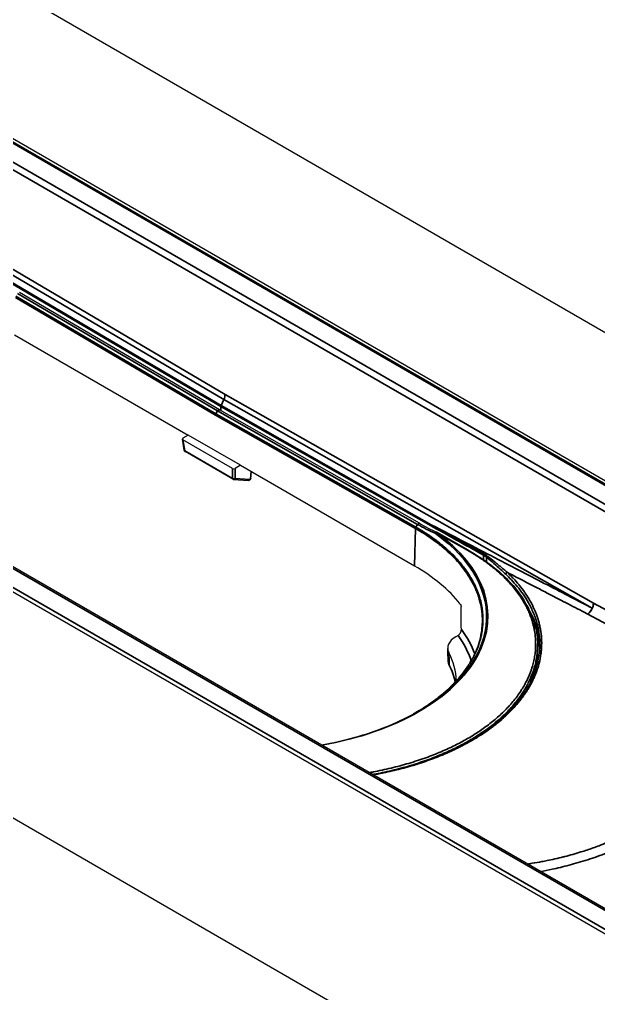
# Model space of a CAD drawing. Header units: millimetres. Extents: x 68 to 2000, y 100 to 2870.
# Drawn here: x 1361.4 to 1392.8, y 839.4 to 892.2 of the extents above; entities that cross this region are included whole.
import ezdxf

# ---------------------------------------------------------------- set-up
doc = ezdxf.new("R2010")
doc.units = ezdxf.units.MM
doc.header["$LTSCALE"] = 10
doc.layers.add('_Sichtbarkanten', color=7, linetype='Continuous', lineweight=25)
doc.layers.add('Sichtbar schmal (ISO)', color=7, linetype='Continuous', lineweight=35)

msp = doc.modelspace()

# ---------------------------------------------------------------- linework, layer by layer
at = {"layer": '_Sichtbarkanten'}
for p, q in [((1204.086, 984.388), (1557.64, 780.264)), ((1215.401, 969.636), (1532.191, 786.737)), ((1215.93, 969.507), (1531.866, 787.102)), ((1165.195, 961.934), (1518.749, 757.81)), ((1512.209, 775.207), (1195.431, 958.099)), ((1510.546, 774.793), (1194.611, 957.199)), ((1372.215, 871.031), (1361.362, 877.403)), ((1361.088, 875.1), (1370.528, 869.65)), ((1383.068, 864.871), (1372.215, 871.031)), ((1370.301, 868.831), (1370.21, 869.437)), ((1370.528, 869.65), (1370.238, 869.482)), ((1372.926, 867.849), (1370.238, 869.401)), ((1373.357, 868.017), (1370.528, 869.65)), ((1372.946, 867.261), (1370.35, 868.76)), ((1373.357, 868.017), (1373.067, 867.849)), ((1373.357, 868.017), (1382.797, 862.566)), ((1373.925, 867.315), (1373.963, 867.666)), ((1372.99, 867.247), (1373.77, 867.198)), ((1373.826, 867.211), (1373.876, 867.24)), ((1385.736, 863.412), (1384.024, 864.384)), ((1385.168, 858.789), (1385.046, 858.719)), ((1389.483, 858.326), (1389.487, 858.1))]:
    msp.add_line(p, q, dxfattribs=at)
for centre, start, end in [((1370.4, 868.846), 188.6167, 240), ((1372.996, 867.347), 240, 266.375), ((1373.826, 867.326), 300, 353.7866), ((1373.776, 867.298), 266.375, 300), ((1383.975, 864.297), 60.4349, 65.6554)]:
    msp.add_arc(centre, 0.1, start, end, dxfattribs=at)
for centre, major_axis, ratio, start_param, end_param in [((1370.31, 869.442), (-0.101, 0), 0.572981, 5.501585, 7.064785), ((1372.996, 867.891), (0.1, 0), 0.581753, 3.930789, 5.493989), ((1383.019, 864.784), (0.0494, 0.087), 0.582198, 6.283125, 6.283188), ((1374.092, 857.541), (12.309, 0), 0.57735, 0.427822, 0.785398), ((673.091, 511.745), (-431.579, -906.057), 0.625473, 2.236585, 2.238006), ((1386.108, 858.102), (-1.501, 0.004), 0.578781, 5.499969, 6.565392), ((1374.092, 856.112), (11, 0), 0.57735, 0.0341, 0.27957), ((1386.141, 857.411), (-1.501, -0.001), 0.574098, 0.02699, 0.027)]:
    msp.add_ellipse(centre, major_axis=major_axis, ratio=ratio, start_param=start_param, end_param=end_param, dxfattribs=at)
for points in [[(1383.068, 864.871), (1383.385, 864.691), (1383.702, 864.53), (1384.016, 864.388)], [(1388.031, 861.834), (1388.033, 861.833), (1388.034, 861.832), (1388.035, 861.831)], [(1388.964, 860.306), (1389.381, 859.582), (1389.598, 858.82), (1389.607, 858.057)], [(1386.486, 859.419), (1386.486, 859.419), (1386.486, 859.419), (1386.486, 859.419)], [(1384.641, 857.387), (1384.63, 857.618), (1384.618, 857.85), (1384.607, 858.081)], [(1384.703, 857.15), (1384.666, 857.226), (1384.644, 857.306), (1384.641, 857.387)], [(1387.445, 854.274), (1387.445, 854.274), (1387.445, 854.274), (1387.445, 854.274)]]:
    msp.add_open_spline(points, degree=3, dxfattribs=at)
for points, knots in [([(1385.736, 863.412), (1386.712, 862.859), (1387.539, 862.203), (1388.757, 860.798), (1389.17, 860.033), (1389.435, 858.949), (1389.476, 858.637), (1389.483, 858.326)], [0, 0, 0, 0, 0.825738, 0.825738, 1.637023, 1.637023, 1.958081, 1.958081, 1.958081, 1.958081]), ([(1385.292, 860.49), (1385.293, 860.49), (1385.293, 860.489), (1385.299, 860.482), (1385.304, 860.472), (1385.315, 860.45), (1385.32, 860.437), (1385.327, 860.412), (1385.33, 860.399), (1385.333, 860.376), (1385.334, 860.366), (1385.334, 860.358)], [0.09312207, 0.09312207, 0.09312207, 0.09312207, 0.0933825, 0.0933825, 0.10135692, 0.10135692, 0.10933134, 0.10933134, 0.11701044, 0.11701044, 0.12271899, 0.12271899, 0.12271899, 0.12271899]), ([(1382.707, 854.504), (1383.646, 855.025), (1384.449, 855.639), (1385.668, 856.959), (1386.097, 857.682), (1386.414, 858.746), (1386.472, 859.083), (1386.486, 859.419)], [0.018928, 0.018928, 0.018928, 0.018928, 0.802236, 0.802236, 1.590138, 1.590138, 1.948863, 1.948863, 1.948863, 1.948863]), ([(1385.168, 858.789), (1385.192, 858.803), (1385.22, 858.826), (1385.263, 858.873), (1385.286, 858.904), (1385.317, 858.962), (1385.332, 858.997), (1385.346, 859.053), (1385.35, 859.084), (1385.35, 859.108)], [0.23076191, 0.23076191, 0.23076191, 0.23076191, 0.25125977, 0.25125977, 0.27133575, 0.27133575, 0.29054459, 0.29054459, 0.30703041, 0.30703041, 0.30703041, 0.30703041]), ([(1380.525, 851.235), (1381.027, 851.324), (1381.519, 851.43), (1383.244, 851.873), (1384.416, 852.315), (1386.432, 853.372), (1387.301, 854.001), (1388.634, 855.363), (1389.113, 856.111), (1389.523, 857.308), (1389.603, 857.752), (1389.612, 858.195)], [2.157912, 2.157912, 2.157912, 2.157912, 2.471107, 2.471107, 3.290671, 3.290671, 4.109227, 4.109227, 4.927002, 4.927002, 5.395519, 5.395519, 5.395519, 5.395519]), ([(1384.703, 857.15), (1384.754, 857.045), (1384.8, 856.939), (1384.883, 856.726), (1384.92, 856.619), (1384.977, 856.426), (1384.999, 856.341), (1385.018, 856.255)], [2.0824225, 2.0824225, 2.0824225, 2.0824225, 2.1347084, 2.1347084, 2.1869942, 2.1869942, 2.2283581, 2.2283581, 2.2283581, 2.2283581]), ([(1377.737, 852.845), (1378.981, 853.066), (1380.18, 853.401), (1381.788, 854.042), (1382.301, 854.282), (1382.776, 854.541)], [2.44429, 2.44429, 2.44429, 2.44429, 3.223444, 3.223444, 3.617145, 3.617145, 3.617145, 3.617145])]:
    msp.add_open_spline(points, degree=3, knots=knots, dxfattribs=at)
at = {"layer": 'Sichtbar schmal (ISO)'}
for p, q in [((1532.066, 786.724), (1215.276, 969.623)), ((1530.993, 785.911), (1214.216, 968.803)), ((1214.392, 969.106), (1531.17, 786.214)), ((1512.084, 775.195), (1195.306, 958.087)), ((1194.41, 957.576), (1511.201, 774.677)), ((1372.455, 871.595), (1352.463, 883.351)), ((1372.522, 871.867), (1352.533, 883.622)), ((1372.292, 871.217), (1360.876, 877.921)), ((1372.305, 871.271), (1360.89, 877.975)), ((1372.116, 870.975), (1361.263, 877.347)), ((1372, 870.745), (1361.149, 877.124)), ((1372.022, 870.813), (1361.17, 877.192)), ((1372.305, 871.271), (1372.455, 871.595)), ((1372.455, 871.595), (1392.453, 860.263)), ((1372.522, 871.867), (1392.518, 860.536)), ((1372.116, 870.975), (1372.022, 870.813)), ((1382.969, 864.815), (1372.116, 870.975)), ((1372.292, 871.217), (1372.288, 870.99)), ((1372.292, 871.217), (1383.704, 864.741)), ((1372.305, 871.271), (1383.717, 864.796)), ((1382.857, 864.59), (1372, 870.745)), ((1382.878, 864.659), (1372.022, 870.813)), ((1370.33, 868.798), (1370.238, 869.401)), ((1372.926, 867.299), (1370.33, 868.798)), ((1372.926, 867.849), (1372.926, 867.299)), ((1373.067, 867.849), (1373.067, 867.299)), ((1373.067, 867.299), (1373.847, 867.25)), ((1373.847, 867.25), (1373.896, 867.278)), ((1373.896, 867.278), (1373.94, 867.68)), ((1382.969, 864.815), (1382.878, 864.659)), ((1382.857, 864.59), (1382.797, 862.566)), ((1385.686, 863.408), (1383.974, 864.379)), ((1386.553, 863.139), (1386.55, 862.904)), ((1386.723, 863.024), (1386.719, 862.785)), ((1392.518, 860.536), (1395.092, 859.147)), ((1392.21, 859.946), (1394.784, 858.557))]:
    msp.add_line(p, q, dxfattribs=at)
for centre, major_axis, ratio, start_param, end_param in [((1372.169, 871.67), (0.25, 0.433), 0.577352, 4.868915, 5.480336), ((1372.362, 871.256), (-0.05, -0.0866), 0.57735, 4.868915, 5.480336), ((1370.4, 868.846), (-0.0989, -0.015), 0.572981, 0, 0.694991), ((1370.4, 868.846), (-0.05, -0.0866), 0.57735, 5.585054, 6.283185), ((1372.996, 867.347), (-0.1, 0), 0.67324, 0.789196, 2.352396), ((1372.996, 867.347), (-0.05, -0.0866), 0.57735, 5.585054, 6.283185), ((1372.996, 867.347), (-0.0063, -0.0998), 0.813153, 0, 1.123685), ((1373.826, 867.326), (0.05, -0.0866), 0.57735, 0, 0.698132), ((1373.826, 867.326), (0.0994, -0.0108), 0.605022, 5.563476, 6.283185), ((1373.776, 867.298), (-0.0063, -0.0998), 0.813153, 0, 1.123685), ((1373.776, 867.298), (0.05, -0.0866), 0.57735, 0, 0.698132), ((1382.927, 864.628), (0.0498, 0.0867), 0.580795, 1.551922, 2.31988), ((1383.019, 864.784), (0.0494, 0.087), 0.582198, 0, 1.549104), ((1385.49, 892.965), (-3.002, 29.442), 0.521453, 2.786666, 2.847999), ((1383.775, 864.781), (-0.0494, -0.087), 0.58244, 4.864556, 5.475994), ((1396.59, 857.98), (-16.95, 9.203), 0.016308, 0.71602, 0.945959), ((1398.704, 856.958), (-19.209, 10.321), 0.013737, 0.683221, 0.894765), ((1374.093, 859.767), (12.695, 0.095), 0.57229, 5.001346, 6.957741), ((1374.094, 859.744), (12.625, 0.095), 0.572276, 5.466356, 6.957755), ((1383.975, 864.297), (-0.0576, -0.0817), 0.640065, 3.98264, 4.750121), ((1383.975, 864.297), (0.0493, 0.087), 0.582367, 0, 0.780997), ((1385.686, 863.326), (0.0493, 0.087), 0.582367, 6.283184, 7.064181), ((1386.624, 863.178), (-0.0487, -0.0873), 0.586814, 4.677713, 5.471919), ((1386.8, 863.059), (-0.0626, -0.078), 0.590518, 4.735465, 5.573398), ((1376.76, 857.867), (13.356, 0.099), 0.572328, 0.714604, 0.714608), ((1387.842, 862.134), (-0.0684, -0.0729), 0.704324, 4.16724, 5.628773), ((1376.76, 857.866), (13.131, 0.098), 0.57229, 0.456853, 0.457129), ((1392.165, 860.339), (0.237, 0.44), 0.595228, 4.005283, 5.463511), ((1392.165, 860.339), (0.246, 0.435), 0.5825, 4.864211, 5.475653), ((1392.165, 860.339), (-0.23, -0.444), 0.585968, 0.853958, 1.700946), ((1374.092, 856.309), (12.257, 0), 0.57735, 0.210865, 0.406654), ((1374.092, 856.112), (12.007, 0), 0.57735, 0.189361, 0.39646), ((368.977, 257.973), (-610.706, -1362.912), 0.596974, 2.270824, 2.271362), ((1386.141, 857.411), (-1.501, -0.001), 0.574098, 0.027, 0.273983), ((1384.793, 857.194), (-0.0899, -0.0437), 0.786089, 5.935437, 6.283185), ((1374.092, 855.458), (11.014, 0), 0.57735, 0.125962, 0.273772)]:
    msp.add_ellipse(centre, major_axis=major_axis, ratio=ratio, start_param=start_param, end_param=end_param, dxfattribs=at)
for points, knots in [([(1372.116, 870.975), (1372.121, 870.982), (1372.126, 870.989), (1372.131, 870.995), (1372.137, 871.002), (1372.142, 871.008), (1372.148, 871.013), (1372.154, 871.018), (1372.16, 871.022), (1372.166, 871.026), (1372.172, 871.029), (1372.178, 871.032), (1372.184, 871.034), (1372.19, 871.035), (1372.196, 871.036), (1372.201, 871.035), (1372.206, 871.035), (1372.211, 871.033), (1372.215, 871.031), (1372.215, 871.031), (1372.215, 871.031), (1372.215, 871.031)], [0, 0, 0, 0, 0.1111111, 0.1111111, 0.1111111, 0.2222222, 0.2222222, 0.2222222, 0.3333333, 0.3333333, 0.3333333, 0.4444444, 0.4444444, 0.4444444, 0.5555556, 0.5555556, 0.5555556, 0.6666667, 0.6666667, 0.6666667, 0.6672932, 0.6672932, 0.6672932, 0.6672932]), ([(1382.707, 854.504), (1382.764, 854.536), (1382.82, 854.568), (1382.876, 854.6), (1382.997, 854.669), (1383.115, 854.741), (1383.231, 854.813), (1383.326, 854.872), (1383.419, 854.933), (1383.51, 854.994), (1383.624, 855.07), (1383.735, 855.147), (1383.843, 855.226), (1383.927, 855.288), (1384.01, 855.35), (1384.091, 855.413), (1384.196, 855.496), (1384.299, 855.579), (1384.398, 855.664), (1384.473, 855.727), (1384.545, 855.791), (1384.616, 855.856), (1384.712, 855.945), (1384.805, 856.034), (1384.895, 856.125), (1384.959, 856.189), (1385.021, 856.255), (1385.081, 856.32), (1385.168, 856.414), (1385.25, 856.509), (1385.329, 856.605), (1385.383, 856.67), (1385.435, 856.736), (1385.485, 856.803), (1385.56, 856.902), (1385.632, 857.002), (1385.699, 857.103), (1385.743, 857.168), (1385.785, 857.234), (1385.825, 857.3), (1385.888, 857.404), (1385.947, 857.509), (1386.002, 857.615), (1386.036, 857.68), (1386.068, 857.745), (1386.099, 857.811), (1386.149, 857.92), (1386.195, 858.029), (1386.237, 858.138), (1386.261, 858.203), (1386.284, 858.267), (1386.305, 858.332), (1386.342, 858.444), (1386.374, 858.557), (1386.402, 858.669), (1386.417, 858.733), (1386.431, 858.796), (1386.443, 858.86), (1386.466, 858.975), (1386.483, 859.091), (1386.496, 859.206), (1386.503, 859.268), (1386.508, 859.33), (1386.512, 859.392), (1386.519, 859.51), (1386.522, 859.628), (1386.519, 859.745), (1386.517, 859.805), (1386.515, 859.865), (1386.511, 859.925), (1386.502, 860.045), (1386.489, 860.164), (1386.47, 860.284), (1386.461, 860.341), (1386.451, 860.398), (1386.44, 860.456), (1386.415, 860.577), (1386.386, 860.698), (1386.351, 860.818), (1386.335, 860.873), (1386.317, 860.927), (1386.299, 860.982), (1386.259, 861.103), (1386.212, 861.224), (1386.16, 861.345), (1386.138, 861.397), (1386.114, 861.449), (1386.09, 861.5), (1386.032, 861.623), (1385.968, 861.744), (1385.901, 861.862), (1385.872, 861.911), (1385.843, 861.96), (1385.814, 862.008), (1385.743, 862.123), (1385.668, 862.234), (1385.592, 862.34), (1385.552, 862.395), (1385.512, 862.449), (1385.472, 862.502), (1385.402, 862.592), (1385.33, 862.68), (1385.258, 862.764), (1385.194, 862.838), (1385.13, 862.91), (1385.065, 862.979), (1385.015, 863.034), (1384.964, 863.086), (1384.914, 863.137), (1384.806, 863.246), (1384.7, 863.345), (1384.597, 863.438), (1384.591, 863.444), (1384.585, 863.449), (1384.58, 863.454), (1384.471, 863.551), (1384.364, 863.642), (1384.257, 863.728), (1384.194, 863.779), (1384.132, 863.828), (1384.069, 863.876), (1384.027, 863.908), (1383.984, 863.94), (1383.942, 863.972), (1383.837, 864.048), (1383.735, 864.121), (1383.635, 864.189), (1383.535, 864.257), (1383.439, 864.32), (1383.348, 864.377), (1383.257, 864.435), (1383.17, 864.488), (1383.092, 864.535), (1383.013, 864.582), (1382.942, 864.623), (1382.878, 864.659)], [0.4724257, 0.4724257, 0.4724257, 0.4724257, 0.4777754, 0.4777754, 0.4777754, 0.4893617, 0.4893617, 0.4893617, 0.4988219, 0.4988219, 0.4988219, 0.5106383, 0.5106383, 0.5106383, 0.5198637, 0.5198637, 0.5198637, 0.5319149, 0.5319149, 0.5319149, 0.5409076, 0.5409076, 0.5409076, 0.5531915, 0.5531915, 0.5531915, 0.5619457, 0.5619457, 0.5619457, 0.5744681, 0.5744681, 0.5744681, 0.5829877, 0.5829877, 0.5829877, 0.5957447, 0.5957447, 0.5957447, 0.6040232, 0.6040232, 0.6040232, 0.6170213, 0.6170213, 0.6170213, 0.6250636, 0.6250636, 0.6250636, 0.6382979, 0.6382979, 0.6382979, 0.6460972, 0.6460972, 0.6460972, 0.6595745, 0.6595745, 0.6595745, 0.6671372, 0.6671372, 0.6671372, 0.6808511, 0.6808511, 0.6808511, 0.68817, 0.68817, 0.68817, 0.7021277, 0.7021277, 0.7021277, 0.7092092, 0.7092092, 0.7092092, 0.7234043, 0.7234043, 0.7234043, 0.7302377, 0.7302377, 0.7302377, 0.7446809, 0.7446809, 0.7446809, 0.7512943, 0.7512943, 0.7512943, 0.7659574, 0.7659574, 0.7659574, 0.7722799, 0.7722799, 0.7722799, 0.787234, 0.787234, 0.787234, 0.7934964, 0.7934964, 0.7934964, 0.8085106, 0.8085106, 0.8085106, 0.8163147, 0.8163147, 0.8163147, 0.8297872, 0.8297872, 0.8297872, 0.8416999, 0.8416999, 0.8416999, 0.8510638, 0.8510638, 0.8510638, 0.8712347, 0.8712347, 0.8712347, 0.8723404, 0.8723404, 0.8723404, 0.893617, 0.893617, 0.893617, 0.9062396, 0.9062396, 0.9062396, 0.9148936, 0.9148936, 0.9148936, 0.9361702, 0.9361702, 0.9361702, 0.9574468, 0.9574468, 0.9574468, 0.9787234, 0.9787234, 0.9787234, 1, 1, 1, 1]), ([(1386.486, 859.419), (1386.49, 859.509), (1386.491, 859.599), (1386.489, 859.69), (1386.484, 859.869), (1386.468, 860.048), (1386.44, 860.226), (1386.412, 860.405), (1386.372, 860.583), (1386.321, 860.759), (1386.269, 860.935), (1386.206, 861.11), (1386.131, 861.285), (1386.056, 861.459), (1385.968, 861.634), (1385.872, 861.801), (1385.776, 861.968), (1385.671, 862.128), (1385.564, 862.278), (1385.456, 862.428), (1385.345, 862.568), (1385.231, 862.7), (1385.117, 862.833), (1385.001, 862.958), (1384.887, 863.072), (1384.774, 863.187), (1384.663, 863.291), (1384.554, 863.388), (1384.445, 863.486), (1384.338, 863.576), (1384.233, 863.662), (1384.127, 863.747), (1384.021, 863.828), (1383.918, 863.905), (1383.814, 863.982), (1383.711, 864.054), (1383.612, 864.122), (1383.512, 864.189), (1383.416, 864.252), (1383.325, 864.31), (1383.234, 864.367), (1383.148, 864.42), (1383.07, 864.467), (1382.991, 864.513), (1382.92, 864.554), (1382.857, 864.59)], [0.6914239, 0.6914239, 0.6914239, 0.6914239, 0.7021277, 0.7021277, 0.7021277, 0.7234043, 0.7234043, 0.7234043, 0.7446809, 0.7446809, 0.7446809, 0.7659574, 0.7659574, 0.7659574, 0.787234, 0.787234, 0.787234, 0.8085106, 0.8085106, 0.8085106, 0.8297872, 0.8297872, 0.8297872, 0.8510638, 0.8510638, 0.8510638, 0.8723404, 0.8723404, 0.8723404, 0.893617, 0.893617, 0.893617, 0.9148936, 0.9148936, 0.9148936, 0.9361702, 0.9361702, 0.9361702, 0.9574468, 0.9574468, 0.9574468, 0.9787234, 0.9787234, 0.9787234, 1, 1, 1, 1]), ([(1383.92, 864.33), (1383.924, 864.337), (1383.928, 864.344), (1383.932, 864.35), (1383.937, 864.356), (1383.941, 864.361), (1383.946, 864.366), (1383.951, 864.371), (1383.957, 864.376), (1383.962, 864.379), (1383.968, 864.383), (1383.973, 864.386), (1383.979, 864.388), (1383.984, 864.39), (1383.989, 864.391), (1383.995, 864.391), (1384, 864.392), (1384.005, 864.391), (1384.01, 864.39), (1384.012, 864.389), (1384.014, 864.389), (1384.016, 864.388)], [0, 0, 0, 0, 0.1, 0.1, 0.1, 0.2, 0.2, 0.2, 0.3, 0.3, 0.3, 0.4, 0.4, 0.4, 0.5, 0.5, 0.5, 0.6, 0.6, 0.6, 0.6423932, 0.6423932, 0.6423932, 0.6423932]), ([(1380.337, 851.344), (1380.414, 851.357), (1380.634, 851.397), (1381.037, 851.477), (1381.535, 851.589), (1382.021, 851.712), (1382.496, 851.845), (1382.968, 851.993), (1383.421, 852.149), (1383.845, 852.309), (1384.249, 852.474), (1384.635, 852.646), (1384.998, 852.82), (1385.334, 852.993), (1385.65, 853.168), (1385.952, 853.347), (1386.245, 853.533), (1386.536, 853.731), (1386.826, 853.943), (1387.109, 854.167), (1387.384, 854.403), (1387.652, 854.653), (1387.909, 854.918), (1388.15, 855.192), (1388.373, 855.476), (1388.58, 855.773), (1388.757, 856.062), (1388.89, 856.312), (1388.991, 856.526), (1389.07, 856.714), (1389.133, 856.883), (1389.185, 857.038), (1389.229, 857.188), (1389.268, 857.339), (1389.301, 857.491), (1389.329, 857.643), (1389.351, 857.795), (1389.367, 857.948), (1389.378, 858.1), (1389.383, 858.253), (1389.383, 858.405), (1389.377, 858.558), (1389.365, 858.71), (1389.348, 858.863), (1389.325, 859.013), (1389.296, 859.168), (1389.258, 859.336), (1389.205, 859.53), (1389.134, 859.75), (1389.043, 859.988), (1388.931, 860.238), (1388.794, 860.502), (1388.624, 860.788), (1388.423, 861.083), (1388.199, 861.372), (1387.964, 861.643), (1387.729, 861.888), (1387.499, 862.108), (1387.278, 862.304), (1387.062, 862.482), (1386.847, 862.65), (1386.62, 862.816), (1386.363, 862.993), (1386.054, 863.192), (1385.815, 863.334), (1385.686, 863.408)], [0.3741698, 0.3741698, 0.3741698, 0.3741698, 0.38, 0.39, 0.4, 0.41, 0.42, 0.43, 0.44, 0.45, 0.46, 0.47, 0.48, 0.49, 0.5, 0.51, 0.52, 0.53, 0.54, 0.55, 0.56, 0.57, 0.58, 0.59, 0.6, 0.61, 0.62, 0.63, 0.64, 0.65, 0.66, 0.67, 0.68, 0.69, 0.7, 0.71, 0.72, 0.73, 0.74, 0.75, 0.76, 0.77, 0.78, 0.79, 0.8, 0.81, 0.82, 0.83, 0.84, 0.85, 0.86, 0.87, 0.88, 0.89, 0.9, 0.91, 0.92, 0.93, 0.94, 0.95, 0.96, 0.97, 0.98, 0.99, 1, 1, 1, 1]), ([(1386.553, 863.139), (1386.574, 863.128), (1386.594, 863.115), (1386.615, 863.102), (1386.622, 863.097), (1386.63, 863.092), (1386.638, 863.087), (1386.649, 863.08), (1386.66, 863.072), (1386.671, 863.064), (1386.688, 863.051), (1386.705, 863.038), (1386.723, 863.024)], [0, 0, 0, 0, 0.3632197, 0.3632197, 0.3632197, 0.5, 0.5, 0.5, 0.6953613, 0.6953613, 0.6953613, 1, 1, 1, 1]), ([(1386.574, 863.21), (1386.604, 863.194), (1386.633, 863.176), (1386.663, 863.157), (1386.693, 863.138), (1386.723, 863.117), (1386.753, 863.095)], [0, 0, 0, 0, 0.5, 0.5, 0.5, 1, 1, 1, 1]), ([(1386.753, 863.095), (1386.807, 863.054), (1386.859, 863.014), (1386.911, 862.974), (1386.959, 862.937), (1387.005, 862.9), (1387.05, 862.864), (1387.089, 862.834), (1387.126, 862.804), (1387.163, 862.774), (1387.17, 862.768), (1387.177, 862.762), (1387.184, 862.757), (1387.234, 862.716), (1387.283, 862.677), (1387.33, 862.638), (1387.384, 862.593), (1387.436, 862.549), (1387.487, 862.506), (1387.499, 862.497), (1387.51, 862.487), (1387.521, 862.478), (1387.567, 862.439), (1387.611, 862.402), (1387.655, 862.365), (1387.717, 862.312), (1387.776, 862.262), (1387.833, 862.213)], [0, 0, 0, 0, 0.123441, 0.123441, 0.123441, 0.237272, 0.237272, 0.237272, 0.333333, 0.333333, 0.333333, 0.351864, 0.351864, 0.351864, 0.482702, 0.482702, 0.482702, 0.632865, 0.632865, 0.632865, 0.666667, 0.666667, 0.666667, 0.803422, 0.803422, 0.803422, 1, 1, 1, 1]), ([(1386.723, 863.024), (1386.865, 862.91), (1386.996, 862.798), (1387.119, 862.69), (1387.242, 862.582), (1387.355, 862.478), (1387.461, 862.381), (1387.567, 862.283), (1387.665, 862.191), (1387.756, 862.105)], [0, 0, 0, 0, 0.3333333, 0.3333333, 0.3333333, 0.6666667, 0.6666667, 0.6666667, 1, 1, 1, 1]), ([(1387.833, 862.213), (1387.935, 862.118), (1388.04, 862.015), (1388.146, 861.903), (1388.155, 861.894), (1388.164, 861.885), (1388.172, 861.876), (1388.27, 861.772), (1388.368, 861.662), (1388.466, 861.544), (1388.479, 861.528), (1388.493, 861.511), (1388.506, 861.495), (1388.599, 861.381), (1388.691, 861.259), (1388.782, 861.13), (1388.8, 861.103), (1388.819, 861.076), (1388.838, 861.049), (1388.922, 860.924), (1389.005, 860.791), (1389.084, 860.65), (1389.106, 860.611), (1389.128, 860.571), (1389.149, 860.53), (1389.222, 860.393), (1389.291, 860.249), (1389.354, 860.097), (1389.377, 860.042), (1389.399, 859.985), (1389.421, 859.928), (1389.476, 859.781), (1389.525, 859.627), (1389.567, 859.463), (1389.586, 859.392), (1389.603, 859.319), (1389.618, 859.244), (1389.651, 859.082), (1389.677, 858.914), (1389.692, 858.746), (1389.699, 858.67), (1389.704, 858.595), (1389.706, 858.52), (1389.713, 858.35), (1389.708, 858.18), (1389.694, 858.011), (1389.688, 857.938), (1389.681, 857.866), (1389.671, 857.793), (1389.648, 857.622), (1389.615, 857.451), (1389.571, 857.281), (1389.553, 857.211), (1389.534, 857.14), (1389.512, 857.07), (1389.46, 856.899), (1389.397, 856.728), (1389.324, 856.559), (1389.295, 856.492), (1389.264, 856.426), (1389.232, 856.359), (1389.15, 856.189), (1389.058, 856.021), (1388.955, 855.855), (1388.916, 855.793), (1388.876, 855.731), (1388.835, 855.669), (1388.723, 855.503), (1388.601, 855.339), (1388.469, 855.178), (1388.422, 855.119), (1388.373, 855.061), (1388.322, 855.004), (1388.182, 854.843), (1388.031, 854.685), (1387.87, 854.53), (1387.814, 854.476), (1387.757, 854.423), (1387.699, 854.37), (1387.529, 854.215), (1387.35, 854.065), (1387.162, 853.918), (1387.099, 853.869), (1387.036, 853.821), (1386.971, 853.774), (1386.775, 853.628), (1386.568, 853.486), (1386.354, 853.35), (1386.286, 853.307), (1386.218, 853.264), (1386.149, 853.222), (1385.926, 853.087), (1385.695, 852.957), (1385.456, 852.831), (1385.383, 852.794), (1385.31, 852.756), (1385.237, 852.719), (1384.99, 852.596), (1384.734, 852.478), (1384.471, 852.365), (1384.395, 852.333), (1384.319, 852.301), (1384.242, 852.269), (1383.971, 852.159), (1383.694, 852.054), (1383.41, 851.956), (1383.333, 851.929), (1383.255, 851.903), (1383.177, 851.877), (1382.886, 851.781), (1382.59, 851.692), (1382.288, 851.61), (1382.21, 851.589), (1382.131, 851.568), (1382.053, 851.547), (1381.745, 851.468), (1381.431, 851.395), (1381.113, 851.329), (1381.034, 851.313), (1380.956, 851.297), (1380.877, 851.282), (1380.768, 851.261), (1380.659, 851.241), (1380.549, 851.221)], [0, 0, 0, 0, 0.0322581, 0.0322581, 0.0322581, 0.0348936, 0.0348936, 0.0348936, 0.0645161, 0.0645161, 0.0645161, 0.0686201, 0.0686201, 0.0686201, 0.0967742, 0.0967742, 0.0967742, 0.1025637, 0.1025637, 0.1025637, 0.1290323, 0.1290323, 0.1290323, 0.1364048, 0.1364048, 0.1364048, 0.1612903, 0.1612903, 0.1612903, 0.1703243, 0.1703243, 0.1703243, 0.1935484, 0.1935484, 0.1935484, 0.2037004, 0.2037004, 0.2037004, 0.2258065, 0.2258065, 0.2258065, 0.2357021, 0.2357021, 0.2357021, 0.2580645, 0.2580645, 0.2580645, 0.2676718, 0.2676718, 0.2676718, 0.2903226, 0.2903226, 0.2903226, 0.2997049, 0.2997049, 0.2997049, 0.3225806, 0.3225806, 0.3225806, 0.3316419, 0.3316419, 0.3316419, 0.3548387, 0.3548387, 0.3548387, 0.3635917, 0.3635917, 0.3635917, 0.3870968, 0.3870968, 0.3870968, 0.3956076, 0.3956076, 0.3956076, 0.4193548, 0.4193548, 0.4193548, 0.4276184, 0.4276184, 0.4276184, 0.4516129, 0.4516129, 0.4516129, 0.4595593, 0.4595593, 0.4595593, 0.483871, 0.483871, 0.483871, 0.4915191, 0.4915191, 0.4915191, 0.516129, 0.516129, 0.516129, 0.5235509, 0.5235509, 0.5235509, 0.5483871, 0.5483871, 0.5483871, 0.5555425, 0.5555425, 0.5555425, 0.5806452, 0.5806452, 0.5806452, 0.5874815, 0.5874815, 0.5874815, 0.6129032, 0.6129032, 0.6129032, 0.6194631, 0.6194631, 0.6194631, 0.6451613, 0.6451613, 0.6451613, 0.6514933, 0.6514933, 0.6514933, 0.6601971, 0.6601971, 0.6601971, 0.6601971]), ([(1387.756, 862.106), (1387.857, 862.011), (1388.065, 861.806), (1388.383, 861.45), (1388.698, 861.041), (1389, 860.566), (1389.272, 860.016), (1389.488, 859.393), (1389.603, 858.75), (1389.616, 858.351), (1389.613, 858.195)], [0, 0, 0, 0, 0.0322581, 0.0645161, 0.0967742, 0.1290323, 0.1612903, 0.1935484, 0.2258065, 0.2464586, 0.2464586, 0.2464586, 0.2464586]), ([(1387.833, 862.213), (1387.872, 862.193), (1387.911, 862.173), (1387.95, 862.153), (1388.461, 861.888), (1388.954, 861.633), (1389.425, 861.388), (1389.636, 861.279), (1389.842, 861.172), (1390.045, 861.067), (1390.33, 860.919), (1390.608, 860.776), (1390.879, 860.635), (1391.232, 860.452), (1391.573, 860.276), (1391.903, 860.105), (1392.006, 860.051), (1392.109, 859.998), (1392.21, 859.946)], [0, 0, 0, 0, 0.023415, 0.023415, 0.023415, 0.333333, 0.333333, 0.333333, 0.471772, 0.471772, 0.471772, 0.666667, 0.666667, 0.666667, 0.920379, 0.920379, 0.920379, 1, 1, 1, 1]), ([(1389.587, 857.82), (1389.589, 857.872), (1389.59, 857.975), (1389.585, 858.13), (1389.575, 858.286), (1389.559, 858.442), (1389.537, 858.596), (1389.509, 858.751), (1389.473, 858.919), (1389.424, 859.108), (1389.364, 859.302), (1389.317, 859.433), (1389.297, 859.486)], [0.739646, 0.739646, 0.739646, 0.739646, 0.75, 0.7604167, 0.7708333, 0.78125, 0.7916667, 0.8020833, 0.8125, 0.8229167, 0.8333333, 0.8402511, 0.8402511, 0.8402511, 0.8402511]), ([(1380.523, 851.236), (1380.552, 851.241), (1380.725, 851.273), (1381.071, 851.342), (1381.574, 851.455), (1382.063, 851.578), (1382.543, 851.713), (1383.017, 851.862), (1383.474, 852.019), (1383.902, 852.18), (1384.309, 852.347), (1384.698, 852.52), (1385.064, 852.696), (1385.403, 852.87), (1385.721, 853.047), (1386.025, 853.227), (1386.32, 853.414), (1386.614, 853.614), (1386.907, 853.828), (1387.192, 854.053), (1387.469, 854.291), (1387.738, 854.544), (1387.998, 854.81), (1388.241, 855.087), (1388.466, 855.373), (1388.675, 855.672), (1388.852, 855.963), (1388.987, 856.215), (1389.089, 856.431), (1389.168, 856.621), (1389.231, 856.791), (1389.284, 856.948), (1389.328, 857.099), (1389.367, 857.251), (1389.401, 857.404), (1389.429, 857.557), (1389.451, 857.71), (1389.468, 857.864), (1389.479, 858.018), (1389.484, 858.172), (1389.484, 858.274), (1389.483, 858.326), (1389.483, 858.326)], [0.3779815, 0.3779815, 0.3779815, 0.3779815, 0.38, 0.39, 0.4, 0.41, 0.42, 0.43, 0.44, 0.45, 0.46, 0.47, 0.48, 0.49, 0.5, 0.51, 0.52, 0.53, 0.54, 0.55, 0.56, 0.57, 0.58, 0.59, 0.6, 0.61, 0.62, 0.63, 0.64, 0.65, 0.66, 0.67, 0.68, 0.69, 0.7, 0.71, 0.72, 0.73, 0.74, 0.75, 0.76, 0.7600671, 0.7600671, 0.7600671, 0.7600671]), ([(1388.928, 846.384), (1389.017, 846.397), (1389.106, 846.41), (1389.196, 846.424), (1389.369, 846.452), (1389.545, 846.482), (1389.726, 846.515), (1389.816, 846.532), (1389.908, 846.55), (1390.001, 846.569), (1390.281, 846.625), (1390.576, 846.69), (1390.884, 846.768), (1390.914, 846.775), (1390.944, 846.783), (1390.975, 846.791), (1391.255, 846.863), (1391.546, 846.944), (1391.842, 847.037), (1391.947, 847.069), (1392.053, 847.103), (1392.159, 847.139), (1392.384, 847.214), (1392.609, 847.294), (1392.833, 847.38), (1392.98, 847.436), (1393.125, 847.495), (1393.27, 847.555), (1393.449, 847.631), (1393.627, 847.709), (1393.801, 847.791), (1393.97, 847.87), (1394.135, 847.952), (1394.296, 848.036), (1394.434, 848.107), (1394.568, 848.18), (1394.699, 848.254), (1394.884, 848.359), (1395.061, 848.466), (1395.23, 848.575), (1395.32, 848.632), (1395.407, 848.69), (1395.492, 848.748), (1395.697, 848.888), (1395.887, 849.028), (1396.062, 849.167), (1396.096, 849.195), (1396.13, 849.222), (1396.163, 849.249), (1396.365, 849.415), (1396.547, 849.577), (1396.709, 849.735), (1396.734, 849.76), (1396.758, 849.784), (1396.782, 849.808), (1396.915, 849.941), (1397.034, 850.07), (1397.143, 850.195), (1397.23, 850.296), (1397.31, 850.394), (1397.384, 850.491), (1397.42, 850.538), (1397.454, 850.584), (1397.488, 850.63), (1397.59, 850.772), (1397.682, 850.911), (1397.766, 851.049), (1397.798, 851.103), (1397.829, 851.157), (1397.859, 851.211), (1397.906, 851.296), (1397.951, 851.381), (1397.992, 851.467), (1398.06, 851.606), (1398.12, 851.747), (1398.173, 851.889), (1398.182, 851.914), (1398.191, 851.938), (1398.2, 851.962), (1398.242, 852.08), (1398.278, 852.199), (1398.31, 852.318), (1398.346, 852.459), (1398.376, 852.599), (1398.398, 852.74), (1398.398, 852.744), (1398.399, 852.747), (1398.4, 852.751), (1398.422, 852.896), (1398.436, 853.04), (1398.443, 853.186), (1398.448, 853.304), (1398.449, 853.422), (1398.444, 853.542), (1398.442, 853.569), (1398.441, 853.596), (1398.439, 853.624), (1398.43, 853.77), (1398.413, 853.918), (1398.387, 854.067), (1398.369, 854.166), (1398.348, 854.266), (1398.323, 854.366), (1398.31, 854.416), (1398.297, 854.465), (1398.282, 854.515), (1398.239, 854.665), (1398.186, 854.815), (1398.124, 854.967), (1398.09, 855.051), (1398.052, 855.134), (1398.012, 855.219), (1397.979, 855.288), (1397.943, 855.357), (1397.905, 855.427), (1397.822, 855.582), (1397.727, 855.739), (1397.624, 855.892), (1397.573, 855.968), (1397.519, 856.044), (1397.464, 856.118), (1397.409, 856.192), (1397.353, 856.265), (1397.296, 856.336), (1397.182, 856.477), (1397.065, 856.611), (1396.944, 856.741), (1396.826, 856.868), (1396.704, 856.991), (1396.576, 857.114), (1396.574, 857.117), (1396.571, 857.119), (1396.569, 857.121), (1396.438, 857.246), (1396.301, 857.371), (1396.157, 857.495), (1396.014, 857.62), (1395.865, 857.743), (1395.713, 857.864), (1395.56, 857.985), (1395.405, 858.105), (1395.249, 858.22), (1395.188, 858.266), (1395.128, 858.31), (1395.067, 858.354), (1394.972, 858.423), (1394.878, 858.49), (1394.784, 858.557)], [0.3542652, 0.3542652, 0.3542652, 0.3542652, 0.3617021, 0.3617021, 0.3617021, 0.3759061, 0.3759061, 0.3759061, 0.3829787, 0.3829787, 0.3829787, 0.4042553, 0.4042553, 0.4042553, 0.4063221, 0.4063221, 0.4063221, 0.4255319, 0.4255319, 0.4255319, 0.4323504, 0.4323504, 0.4323504, 0.4468085, 0.4468085, 0.4468085, 0.4562741, 0.4562741, 0.4562741, 0.4680851, 0.4680851, 0.4680851, 0.4795664, 0.4795664, 0.4795664, 0.4893617, 0.4893617, 0.4893617, 0.5032569, 0.5032569, 0.5032569, 0.5106383, 0.5106383, 0.5106383, 0.5284242, 0.5284242, 0.5284242, 0.5319149, 0.5319149, 0.5319149, 0.5531915, 0.5531915, 0.5531915, 0.556471, 0.556471, 0.556471, 0.5744681, 0.5744681, 0.5744681, 0.5888397, 0.5888397, 0.5888397, 0.5957447, 0.5957447, 0.5957447, 0.6170213, 0.6170213, 0.6170213, 0.6252804, 0.6252804, 0.6252804, 0.6382979, 0.6382979, 0.6382979, 0.6595745, 0.6595745, 0.6595745, 0.663213, 0.663213, 0.663213, 0.6808511, 0.6808511, 0.6808511, 0.701602, 0.701602, 0.701602, 0.7021277, 0.7021277, 0.7021277, 0.7234043, 0.7234043, 0.7234043, 0.7407174, 0.7407174, 0.7407174, 0.7446809, 0.7446809, 0.7446809, 0.7659574, 0.7659574, 0.7659574, 0.7801742, 0.7801742, 0.7801742, 0.787234, 0.787234, 0.787234, 0.8085106, 0.8085106, 0.8085106, 0.8201845, 0.8201845, 0.8201845, 0.8297872, 0.8297872, 0.8297872, 0.8510638, 0.8510638, 0.8510638, 0.8617042, 0.8617042, 0.8617042, 0.8723404, 0.8723404, 0.8723404, 0.893617, 0.893617, 0.893617, 0.9145175, 0.9145175, 0.9145175, 0.9148936, 0.9148936, 0.9148936, 0.9361702, 0.9361702, 0.9361702, 0.9574468, 0.9574468, 0.9574468, 0.9787234, 0.9787234, 0.9787234, 0.9870541, 0.9870541, 0.9870541, 1, 1, 1, 1]), ([(1389.12, 856.27), (1389.15, 856.339), (1389.176, 856.405), (1389.201, 856.471), (1389.205, 856.482), (1389.209, 856.493), (1389.213, 856.504), (1389.237, 856.569), (1389.259, 856.633), (1389.279, 856.693), (1389.283, 856.708), (1389.288, 856.722), (1389.292, 856.737), (1389.309, 856.791), (1389.324, 856.842), (1389.337, 856.891), (1389.342, 856.909), (1389.347, 856.926), (1389.351, 856.943), (1389.362, 856.986), (1389.372, 857.027), (1389.381, 857.066), (1389.385, 857.086), (1389.389, 857.104), (1389.393, 857.123), (1389.401, 857.159), (1389.408, 857.193), (1389.414, 857.227), (1389.418, 857.246), (1389.421, 857.265), (1389.425, 857.284), (1389.43, 857.317), (1389.436, 857.349), (1389.441, 857.381), (1389.443, 857.4), (1389.446, 857.418), (1389.449, 857.437), (1389.453, 857.47), (1389.457, 857.502), (1389.461, 857.535), (1389.463, 857.553), (1389.465, 857.572), (1389.467, 857.591), (1389.47, 857.624), (1389.473, 857.657), (1389.476, 857.689), (1389.477, 857.708), (1389.479, 857.727), (1389.48, 857.746), (1389.482, 857.779), (1389.484, 857.811), (1389.485, 857.844), (1389.486, 857.863), (1389.486, 857.882), (1389.487, 857.901), (1389.488, 857.933), (1389.488, 857.966), (1389.488, 857.999), (1389.488, 858.017), (1389.488, 858.036), (1389.488, 858.055), (1389.488, 858.07), (1389.488, 858.085), (1389.487, 858.1)], [0.6465452, 0.6465452, 0.6465452, 0.6465452, 0.6548243, 0.6548243, 0.6548243, 0.65625, 0.65625, 0.65625, 0.6646341, 0.6646341, 0.6646341, 0.6666667, 0.6666667, 0.6666667, 0.6743028, 0.6743028, 0.6743028, 0.6770833, 0.6770833, 0.6770833, 0.6840783, 0.6840783, 0.6840783, 0.6875, 0.6875, 0.6875, 0.694118, 0.694118, 0.694118, 0.6979167, 0.6979167, 0.6979167, 0.7044676, 0.7044676, 0.7044676, 0.7083333, 0.7083333, 0.7083333, 0.7149358, 0.7149358, 0.7149358, 0.71875, 0.71875, 0.71875, 0.7253584, 0.7253584, 0.7253584, 0.7291667, 0.7291667, 0.7291667, 0.7357692, 0.7357692, 0.7357692, 0.7395833, 0.7395833, 0.7395833, 0.746192, 0.746192, 0.746192, 0.75, 0.75, 0.75, 0.7530402, 0.7530402, 0.7530402, 0.7530402]), ([(1389.642, 845.972), (1389.845, 846.01), (1390.338, 846.109), (1391.185, 846.309), (1392.201, 846.603), (1393.257, 846.976), (1394.29, 847.419), (1395.251, 847.915), (1396.104, 848.443), (1396.828, 848.978), (1397.42, 849.494), (1397.894, 849.98), (1398.276, 850.437), (1398.591, 850.878), (1398.856, 851.318), (1399.079, 851.767), (1399.26, 852.225), (1399.396, 852.687), (1399.489, 853.153), (1399.539, 853.624), (1399.546, 854.106), (1399.506, 854.598), (1399.421, 855.094), (1399.285, 855.611), (1399.16, 855.961), (1399.089, 856.137)], [0.3110324, 0.3110324, 0.3110324, 0.3110324, 0.3333333, 0.3636364, 0.3939394, 0.4242424, 0.4545455, 0.4848485, 0.5151515, 0.5454545, 0.5757576, 0.6060606, 0.6363636, 0.6666667, 0.6969697, 0.7272727, 0.7575758, 0.7878788, 0.8181818, 0.8484848, 0.8787879, 0.9090909, 0.9393939, 0.969697, 1, 1, 1, 1])]:
    msp.add_open_spline(points, degree=3, knots=knots, dxfattribs=at)
for points in [[(1372, 870.745), (1372.001, 870.752), (1372.003, 870.767), (1372.01, 870.791), (1372.018, 870.806), (1372.022, 870.813)], [(1383.717, 864.796), (1384.953, 864.154), (1387.247, 862.964), (1390.081, 861.493), (1391.713, 860.647), (1392.453, 860.263)]]:
    msp.add_open_spline(points, degree=3, dxfattribs=at)

doc.saveas('drawing.dxf')
